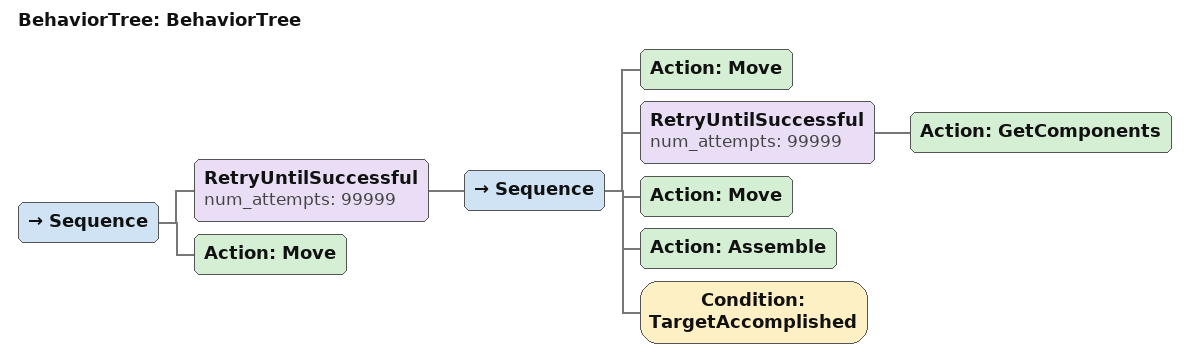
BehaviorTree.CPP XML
<?xml version="1.0"?>
<root main_tree_to_execute="BehaviorTree" BTCPP_format="4">
    <BehaviorTree ID="BehaviorTree">
        <Sequence>
            <RetryUntilSuccessful num_attempts="99999">
                <Sequence>
                    <Action ID="Move"/>
                    <RetryUntilSuccessful num_attempts="99999">
                        <Action ID="GetComponents"/>
                    </RetryUntilSuccessful>
                    <Action ID="Move"/>
                    <Action ID="Assemble"/>
                    <Condition ID="TargetAccomplished"/>
                </Sequence>
            </RetryUntilSuccessful>
            <Action ID="Move"/>
        </Sequence>
    </BehaviorTree>
</root>
